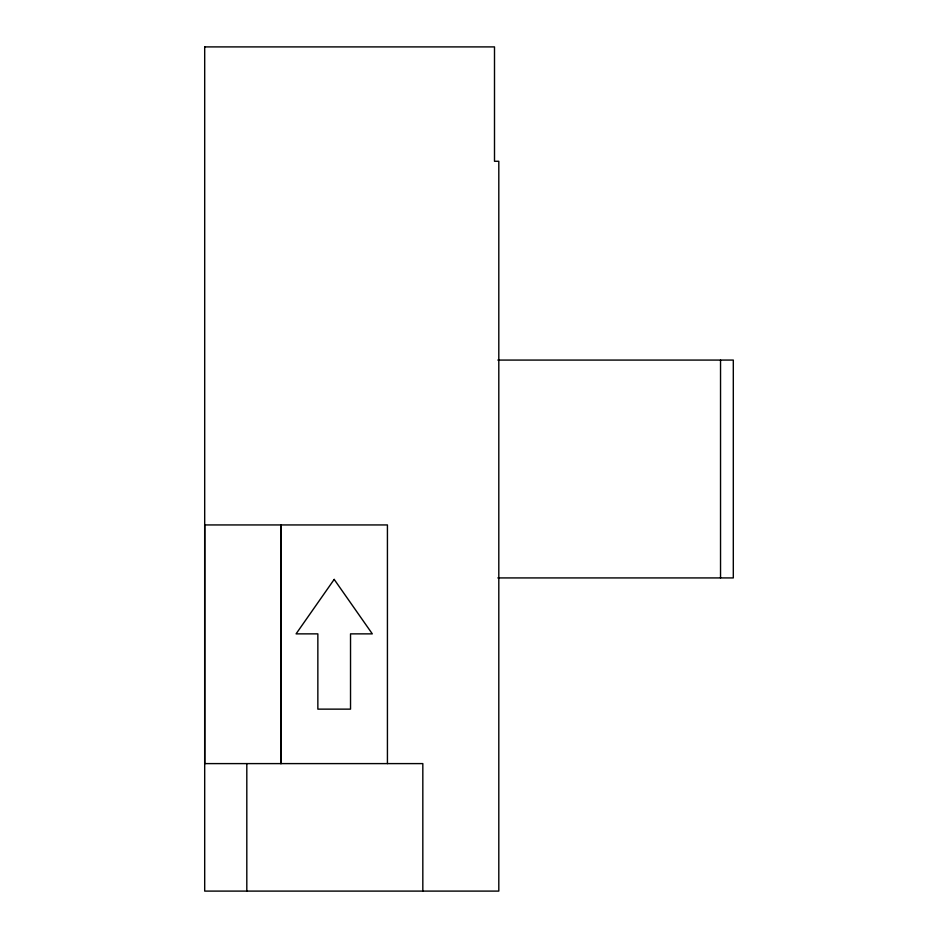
<?xml version="1.0" encoding="UTF-8"?>
<svg xmlns="http://www.w3.org/2000/svg" width="938" height="938" viewBox="0 0 938 938"><rect width="100%" height="100%" fill="white"/><g stroke="black" fill="none" stroke-linecap="round" stroke-linejoin="round"><path stroke-width="1.41" d="M246.811 891.1L246.811 763.591M387.429 763.602L387.429 524.94L204.695 524.94L204.695 763.602L422.827 763.602L422.827 891.1M720.536 577.925L720.536 360.075M497.832 360.075L733.305 360.075L733.305 577.925L497.832 577.925M204.695 46.9L204.695 891.1L498.805 891.1L498.805 161.277L494.502 161.277L494.502 46.9L204.695 46.9M280.954 524.94L280.954 763.602L280.954 524.94M334.186 579.403L296.068 633.865L317.853 633.865L317.853 709.14L350.531 709.14L350.531 633.865L372.316 633.865L334.186 579.403"/></g></svg>
